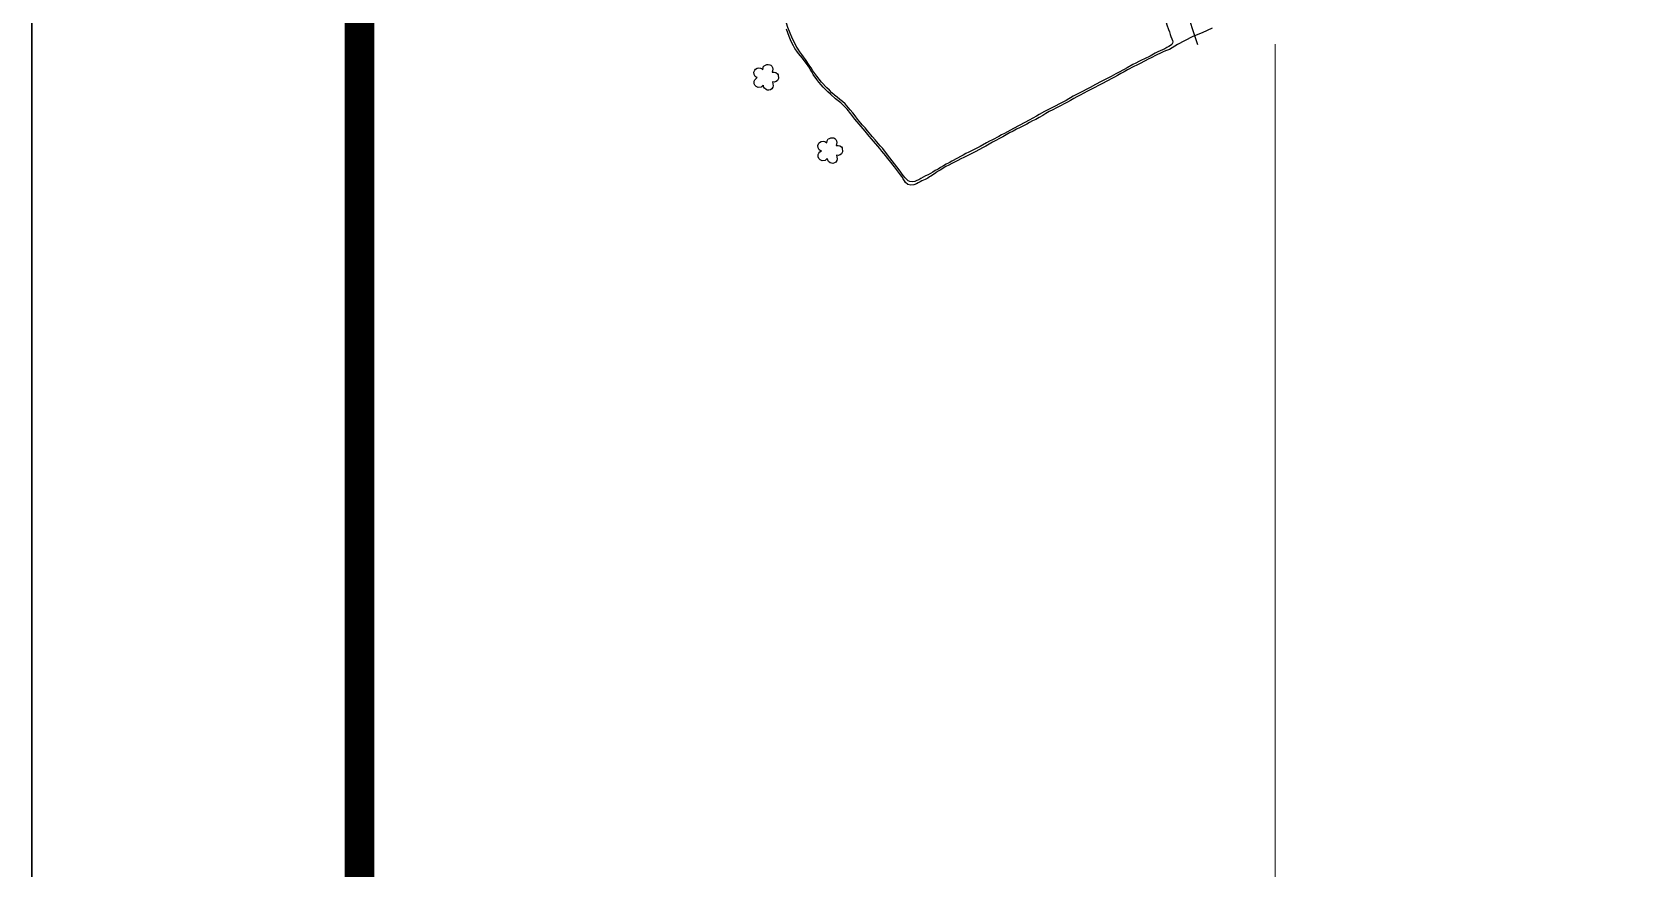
# Model space of a CAD drawing. Extents: x 737683 to 746083, y 7801653 to 7813533.
# Drawn here: x 737683 to 739627, y 7804746 to 7805766 of the extents above; entities that cross this region are included whole.
import ezdxf

# ---------------------------------------------------------------- set-up
doc = ezdxf.new("R2010")
doc.units = 0
doc.header["$MEASUREMENT"] = 0
for name, pattern in [('ACAD_ISO04W100', [30, 24, -3, 0, -3]), ('CONTINUO', [0]), ('LIN0', [0])]:
    doc.linetypes.add(name, pattern=pattern)
for name, color, linetype in [('0114000479', 1, 'Continuous'), ('0114000479001', 5, 'Continuous'), ('_SIMBOLO ARVORE', 118, 'Continuous'), ('MARGEM', 7, 'CONTINUO'), ('REDE_DE_LUZ', 6, 'Continuous')]:
    doc.layers.add(name, color=color, linetype=linetype)
doc.layers.add('MALHA', color=253, linetype='Continuous', lineweight=9)

msp = doc.modelspace()

# ---------------------------------------------------------------- linework, layer by layer
at = {"layer": '0114000479'}
msp.add_lwpolyline([(739122.9, 7805770.6), (739110.9, 7805764.6), (739099.3, 7805760.2), (739089.2, 7805755.2), (739080.6, 7805750.5), (739070.9, 7805744.6), (739069.9, 7805744.2), (739069.9, 7805744.2), (739068.4, 7805743.7), (739065.9, 7805742.7), (739063.4, 7805741.6), (739060.7, 7805740.3), (739054.7, 7805737.4), (739048.4, 7805734.2), (739045, 7805732.5), (739041.4, 7805730.7), (739034.3, 7805727.1), (739031, 7805725.4), (739027.6, 7805723.7), (739019.7, 7805719.5), (739015.6, 7805717.3), (739011.5, 7805715.1), (739007.5, 7805712.9), (739003.8, 7805710.8), (739000.5, 7805708.9), (738989.1, 7805703), (738984.5, 7805700.5), (738979.8, 7805698), (738970.9, 7805693.4), (738966.4, 7805691.1), (738962.1, 7805688.7), (738958, 7805686.5), (738954.2, 7805684.5), (738950.3, 7805682.3), (738946.5, 7805680.2), (738942.5, 7805678.2), (738938.1, 7805675.9), (738933.2, 7805673.4), (738928.4, 7805671), (738924.1, 7805668.7), (738920.2, 7805666.4), (738916.2, 7805664), (738912, 7805661.5), (738907.8, 7805659.2), (738903.9, 7805657.2), (738900.2, 7805655.2), (738896.7, 7805653.4), (738892.8, 7805651.5), (738888.6, 7805649.3), (738884.2, 7805647.1), (738880.1, 7805644.9), (738875.9, 7805642.6), (738871.7, 7805640.3), (738867.6, 7805637.9), (738863.4, 7805635.7), (738859.2, 7805633.5), (738855.1, 7805631.3), (738846.8, 7805626.6), (738842.7, 7805624.3), (738834.5, 7805620), (738820.1, 7805612.6), (738816.5, 7805610.9), (738812.8, 7805609.1), (738805.3, 7805605.4), (738801.7, 7805603.5), (738798.2, 7805601.5), (738791.1, 7805597.2), (738788, 7805595.4), (738785.7, 7805593.9), (738784, 7805592.8), (738779.6, 7805590), (738778.2, 7805589.2), (738775.9, 7805587.6), (738774.6, 7805586.8), (738772.7, 7805585.9), (738768.7, 7805584), (738766.5, 7805582.9), (738764.4, 7805581.7), (738762.4, 7805580.5), (738758.9, 7805579.3), (738755.3, 7805578.8), (738751.6, 7805579.6), (738748.7, 7805582), (738747.4, 7805584.3), (738745.9, 7805586.8), (738744.2, 7805589.3), (738742.6, 7805591.7), (738739.1, 7805596.2), (738735.3, 7805601.2), (738733.3, 7805603.8), (738731.2, 7805606.5), (738727, 7805611.9), (738724.8, 7805614.8), (738722.5, 7805617.6), (738720.1, 7805620.5), (738717.6, 7805623.5), (738715, 7805626.5), (738709.8, 7805632.6), (738707.3, 7805635.6), (738704.6, 7805638.7), (738699.5, 7805644.7), (738697.1, 7805647.6), (738692.2, 7805653.4), (738687.1, 7805659.6), (738682.2, 7805666), (738677.5, 7805671.7), (738669.8, 7805679.3), (738666.6, 7805681.8), (738663.5, 7805684.4), (738657.2, 7805689.8), (738654, 7805692.7), (738648.4, 7805698.4), (738645.9, 7805701.2), (738643.2, 7805704.4), (738640.7, 7805707.7), (738636.3, 7805714), (738634.3, 7805717.2), (738632.5, 7805720.3), (738630.8, 7805723.2), (738629.1, 7805725.8), (738625.3, 7805731.2), (738623, 7805733.8), (738620.7, 7805736.6), (738618.2, 7805739.5), (738616, 7805742.6), (738613.9, 7805745.8), (738612, 7805749.1), (738610.2, 7805752.5), (738608.4, 7805756.4), (738606.7, 7805760.4), (738605.2, 7805764.8), (738603.6, 7805769.2)], dxfattribs=at)
at = {"layer": '0114000479001', "linetype": 'CONTINUO', "flags": 128}
msp.add_lwpolyline([(738598.6, 7805792.1), (738596.9, 7805797.2), (738594.1, 7805807.1), (738592.9, 7805811.8), (738590.7, 7805821), (738589.5, 7805825.4), (738587.4, 7805833.8), (738586.5, 7805838), (738585.6, 7805842.4), (738583, 7805855.8), (738581.2, 7805868.3), (738580.8, 7805872.2), (738579.3, 7805886.7), (738578.3, 7805894.2), (738577.3, 7805901.8), (738576.5, 7805909.4), (738576.1, 7805913.1), (738575.6, 7805916.8), (738575.2, 7805920.6), (738574.8, 7805924.3), (738574.4, 7805928.2), (738573.3, 7805939), (738572.9, 7805942.5), (738572.2, 7805949.1), (738571.9, 7805951.8), (738571.5, 7805954.2), (738571.2, 7805956.6), (738571, 7805958.9), (738571, 7805961), (738572.2, 7805963.9), (738573.3, 7805964.8), (738574.6, 7805965.2), (738576, 7805965.3), (738577.7, 7805965.6), (738579.5, 7805965.6), (738584.7, 7805965.7), (738587.5, 7805965.7), (738593.4, 7805966.1), (738600.1, 7805966.6), (738609.4, 7805967.1), (738623.5, 7805967.7), (738631.3, 7805968.2), (738639.7, 7805968.7), (738643.9, 7805968.9), (738655.6, 7805969.6), (738665.7, 7805970.1), (738674.5, 7805970.6), (738681.9, 7805970.9), (738685.8, 7805971.2), (738690, 7805971.3), (738694.1, 7805971.5), (738698.1, 7805971.6), (738701.9, 7805971.8), (738709.2, 7805972.3), (738717.2, 7805972.8), (738721.1, 7805973.2), (738724.7, 7805973.4), (738733.1, 7805973.9), (738738.6, 7805974.2), (738741.5, 7805974.3), (738748, 7805974.7), (738764.2, 7805975.5), (738773.9, 7805976), (738784.2, 7805976.5), (738794.5, 7805977.2), (738812.7, 7805977.9), (738830.3, 7805978.8), (738837.5, 7805979.2), (738848.9, 7805979.8), (738856.4, 7805980.1), (738864.5, 7805980.3), (738872.8, 7805980.7), (738884.3, 7805981.2), (738892.1, 7805981.7), (738896.2, 7805982), (738903.7, 7805982.5), (738910.1, 7805982.8), (738920.2, 7805983.2), (738927.6, 7805983.6), (738938.6, 7805984.1), (738944.5, 7805984.4), (738950.6, 7805984.7), (738953.6, 7805984.8), (738959.4, 7805985.2), (738962.2, 7805985.4), (738965, 7805985.5), (738967.7, 7805985.6), (738970.3, 7805985.8), (738975.9, 7805986.2), (738978.9, 7805986.4), (738981.8, 7805986.5), (738984.3, 7805986.6), (738986.2, 7805986.7), (738988.1, 7805986.8), (738991.6, 7805986.7), (738993.1, 7805986.5), (738995.3, 7805986.2), (738996.7, 7805986.3), (738997.3, 7805986.4), (738998.8, 7805984.2), (738999.6, 7805982.2), (739000.5, 7805979.7), (739001.4, 7805976.9), (739002.4, 7805973.7), (739003.6, 7805970.3), (739006, 7805962.8), (739008.7, 7805954.7), (739010.1, 7805950.3), (739012.9, 7805941.4), (739016, 7805932.1), (739019.1, 7805922.4), (739020.8, 7805917.5), (739023.8, 7805908.6), (739026.7, 7805899.4), (739028.3, 7805894.5), (739029.9, 7805889.6), (739033.2, 7805879.7), (739034.8, 7805874.8), (739038, 7805865.2), (739039.5, 7805860.3), (739041.1, 7805855.5), (739044.3, 7805846), (739045.9, 7805841.2), (739047.4, 7805836.5), (739050.4, 7805827.6), (739053.2, 7805818.9), (739054.5, 7805814.7), (739057.2, 7805806.6), (739060.8, 7805795.4), (739063.3, 7805788.1), (739064.5, 7805784.5), (739065.7, 7805780.9), (739066.8, 7805777.5), (739067.9, 7805774.5), (739069.8, 7805768.8), (739070.8, 7805765.8), (739071.9, 7805762.9), (739072.8, 7805760.1), (739073.9, 7805757.6), (739074.6, 7805755.5), (739074.9, 7805753.6), (739074.6, 7805752), (739073.8, 7805750.6), (739072.3, 7805749.2), (739070.2, 7805747.9), (739067.9, 7805746.7), (739065.3, 7805745.4), (739062.5, 7805744), (739056.7, 7805741.4), (739053.6, 7805739.8), (739047.2, 7805736.5), (739040.3, 7805733), (739036.8, 7805731.3), (739033.4, 7805729.6), (739030, 7805727.8), (739026.4, 7805726), (739019.2, 7805722.2), (739015.6, 7805720.2), (739008.6, 7805716.4), (739005.4, 7805714.6), (738999.8, 7805711.6), (738990.8, 7805707), (738987.5, 7805705.2), (738980.7, 7805701.6), (738974.1, 7805698.2), (738970.8, 7805696.5), (738963.8, 7805692.9), (738953.4, 7805687.3), (738944.8, 7805682.4), (738939.2, 7805679.5), (738929.1, 7805674.2), (738918.6, 7805668.8), (738911.8, 7805665), (738908.5, 7805663.1), (738899.7, 7805658.1), (738894.4, 7805655.3), (738887.6, 7805651.9), (738880.5, 7805648), (738873.3, 7805644), (738869.7, 7805642.1), (738866.1, 7805640.2), (738862.5, 7805638.3), (738855, 7805634.4), (738851.4, 7805632.5), (738847.6, 7805630.4), (738840, 7805626.2), (738832.6, 7805622.5), (738826, 7805619.2), (738822.6, 7805617.4), (738819.2, 7805615.6), (738815.8, 7805613.8), (738812.4, 7805611.9), (738805.5, 7805608.2), (738802, 7805606.3), (738798.4, 7805604.4), (738795, 7805602.3), (738791.7, 7805600.4), (738788.5, 7805598.5), (738785.2, 7805596.7), (738782.1, 7805594.8), (738779.2, 7805593.2), (738776.3, 7805591.7), (738773.4, 7805590.2), (738770.5, 7805588.6), (738767.7, 7805587.1), (738764.9, 7805585.6), (738762.6, 7805584.4), (738760.1, 7805583.4), (738757.9, 7805582.9), (738753.9, 7805583.2), (738752.2, 7805584), (738748.3, 7805587.9), (738746, 7805590.8), (738741, 7805597.6), (738735.4, 7805605), (738726.8, 7805616.1), (738721, 7805623.5), (738717.9, 7805627.1), (738711.8, 7805634.3), (738708.7, 7805637.9), (738702.5, 7805645.1), (738699.4, 7805648.7), (738696.3, 7805652.3), (738690.4, 7805659.6), (738687.4, 7805663.4), (738684.4, 7805667.3), (738681.4, 7805671), (738675, 7805678), (738671.8, 7805680.9), (738668.6, 7805683.5), (738665.4, 7805686.1), (738662.1, 7805688.8), (738659, 7805691.7), (738655.9, 7805694.8), (738652.7, 7805697.8), (738646.4, 7805704.6), (738640.5, 7805711.7), (738638, 7805715.2), (738635.8, 7805718.6), (738633.5, 7805722), (738631.2, 7805725.4), (738626.8, 7805732.2), (738624.4, 7805735.5), (738622.2, 7805738.5), (738619.9, 7805741.5), (738617.7, 7805744.9), (738615.4, 7805748.7), (738613.2, 7805752.9), (738611, 7805757.3), (738607.2, 7805766.5), (738605.4, 7805771.4), (738603.7, 7805776.5), (738602, 7805781.7), (738600.3, 7805786.9)], close=True, dxfattribs=at)
at = {"layer": '_SIMBOLO ARVORE', "linetype": 'CONTINUO'}
for points in [[(738575.3, 7805700.8, 0), (738572.6, 7805698.5, 0), (738569.1, 7805698.1, 0), (738566.7, 7805699.1, 0), (738565, 7805700.8, 0), (738564.2, 7805702.7, 0), (738564, 7805705.6, 0), (738565, 7805707.5, 0), (738566, 7805708.8, 0), (738567.9, 7805710.1, 0), (738566.7, 7805710.5, 0), (738565.5, 7805711.6, 0), (738564, 7805713.9, 0), (738563.7, 7805716.6, 0), (738564.8, 7805719.4, 0), (738565.9, 7805720.5, 0), (738567.9, 7805721.7, 0), (738570, 7805722, 0), (738571.7, 7805721.7, 0), (738573, 7805721.1, 0), (738574.5, 7805719.8, 0), (738575, 7805722.3, 0), (738575.3, 7805723.3, 0), (738576.4, 7805724.7, 0), (738578.1, 7805725.3, 0), (738579.6, 7805726, 0), (738581.4, 7805726.2, 0), (738583.1, 7805725.9, 0), (738584.5, 7805725.2, 0), (738585.5, 7805724.1, 0), (738586.4, 7805722.3, 0), (738586.8, 7805720.4, 0), (738586, 7805716.9, 0), (738588.4, 7805716.9, 0), (738590.4, 7805716.4, 0), (738592.4, 7805714.9, 0), (738593.4, 7805713.7, 0), (738593.7, 7805708.9, 0), (738592.5, 7805706.7, 0), (738590.9, 7805705.3, 0), (738588.5, 7805704.6, 0), (738586.3, 7805704.8, 0), (738587.5, 7805700.3, 0), (738586.9, 7805698.4, 0), (738585.6, 7805696.6, 0), (738584.2, 7805695.4, 0), (738582.2, 7805694.9, 0), (738580.1, 7805695, 0), (738578.6, 7805695.5, 0), (738576.9, 7805697.2, 0), (738575.7, 7805698.7, 0), (738575.4, 7805701, 0)], [(738653.4, 7805611.4, 0), (738650.7, 7805609.1, 0), (738647.3, 7805608.7, 0), (738644.8, 7805609.7, 0), (738643.1, 7805611.4, 0), (738642.4, 7805613.3, 0), (738642.2, 7805616.2, 0), (738643.1, 7805618, 0), (738644.1, 7805619.4, 0), (738646.1, 7805620.7, 0), (738644.8, 7805621.1, 0), (738643.6, 7805622.1, 0), (738642.1, 7805624.4, 0), (738641.9, 7805627.2, 0), (738642.9, 7805630, 0), (738644, 7805631, 0), (738646, 7805632.3, 0), (738648.2, 7805632.6, 0), (738649.8, 7805632.3, 0), (738651.2, 7805631.7, 0), (738652.7, 7805630.4, 0), (738653.1, 7805632.9, 0), (738653.5, 7805633.9, 0), (738654.6, 7805635.3, 0), (738656.2, 7805635.9, 0), (738657.8, 7805636.6, 0), (738659.6, 7805636.7, 0), (738661.3, 7805636.5, 0), (738662.6, 7805635.8, 0), (738663.7, 7805634.7, 0), (738664.6, 7805632.9, 0), (738664.9, 7805630.9, 0), (738664.1, 7805627.4, 0), (738666.5, 7805627.5, 0), (738668.6, 7805627, 0), (738670.5, 7805625.5, 0), (738671.5, 7805624.3, 0), (738671.8, 7805619.4, 0), (738670.7, 7805617.3, 0), (738669.1, 7805615.9, 0), (738666.6, 7805615.2, 0), (738664.4, 7805615.4, 0), (738665.6, 7805610.9, 0), (738665.1, 7805609, 0), (738663.8, 7805607.1, 0), (738662.3, 7805606, 0), (738660.3, 7805605.5, 0), (738658.3, 7805605.6, 0), (738656.8, 7805606, 0), (738655, 7805607.7, 0), (738653.9, 7805609.3, 0), (738653.5, 7805611.6, 0)]]:
    msp.add_polyline3d(points, dxfattribs=at)
at = {"layer": 'MALHA'}
msp.add_lwpolyline([(739200, 7805750.9), (739200, 7802990.6)], dxfattribs=at)
at = {"layer": 'MARGEM', "color": 174, "linetype": 'LIN0'}
msp.add_line((737682.6, 7801653.1), (737682.6, 7813533.1), dxfattribs=at)
at = {"layer": 'MARGEM', "color": 174, "linetype": 'LIN0', "flags": 128}
msp.add_lwpolyline([(746082.6, 7801653.1), (746082.6, 7813533.1), (737682.6, 7813533.1), (737682.6, 7801653.1)], close=True, dxfattribs=at)
at = {"layer": 'MARGEM', "color": 174, "linetype": 'LIN0', "const_width": 36.3, "flags": 128}
msp.add_lwpolyline([(745682.6, 7802990.6), (745682.6, 7813133.1), (738082.6, 7813133.1), (738082.6, 7802990.6)], close=True, dxfattribs=at)
at = {"layer": 'REDE_DE_LUZ', "linetype": 'ACAD_ISO04W100', "ltscale": 2}
msp.add_line((739105.6, 7805750), (738657.8, 7807107.6), dxfattribs=at)

doc.saveas('drawing.dxf')
